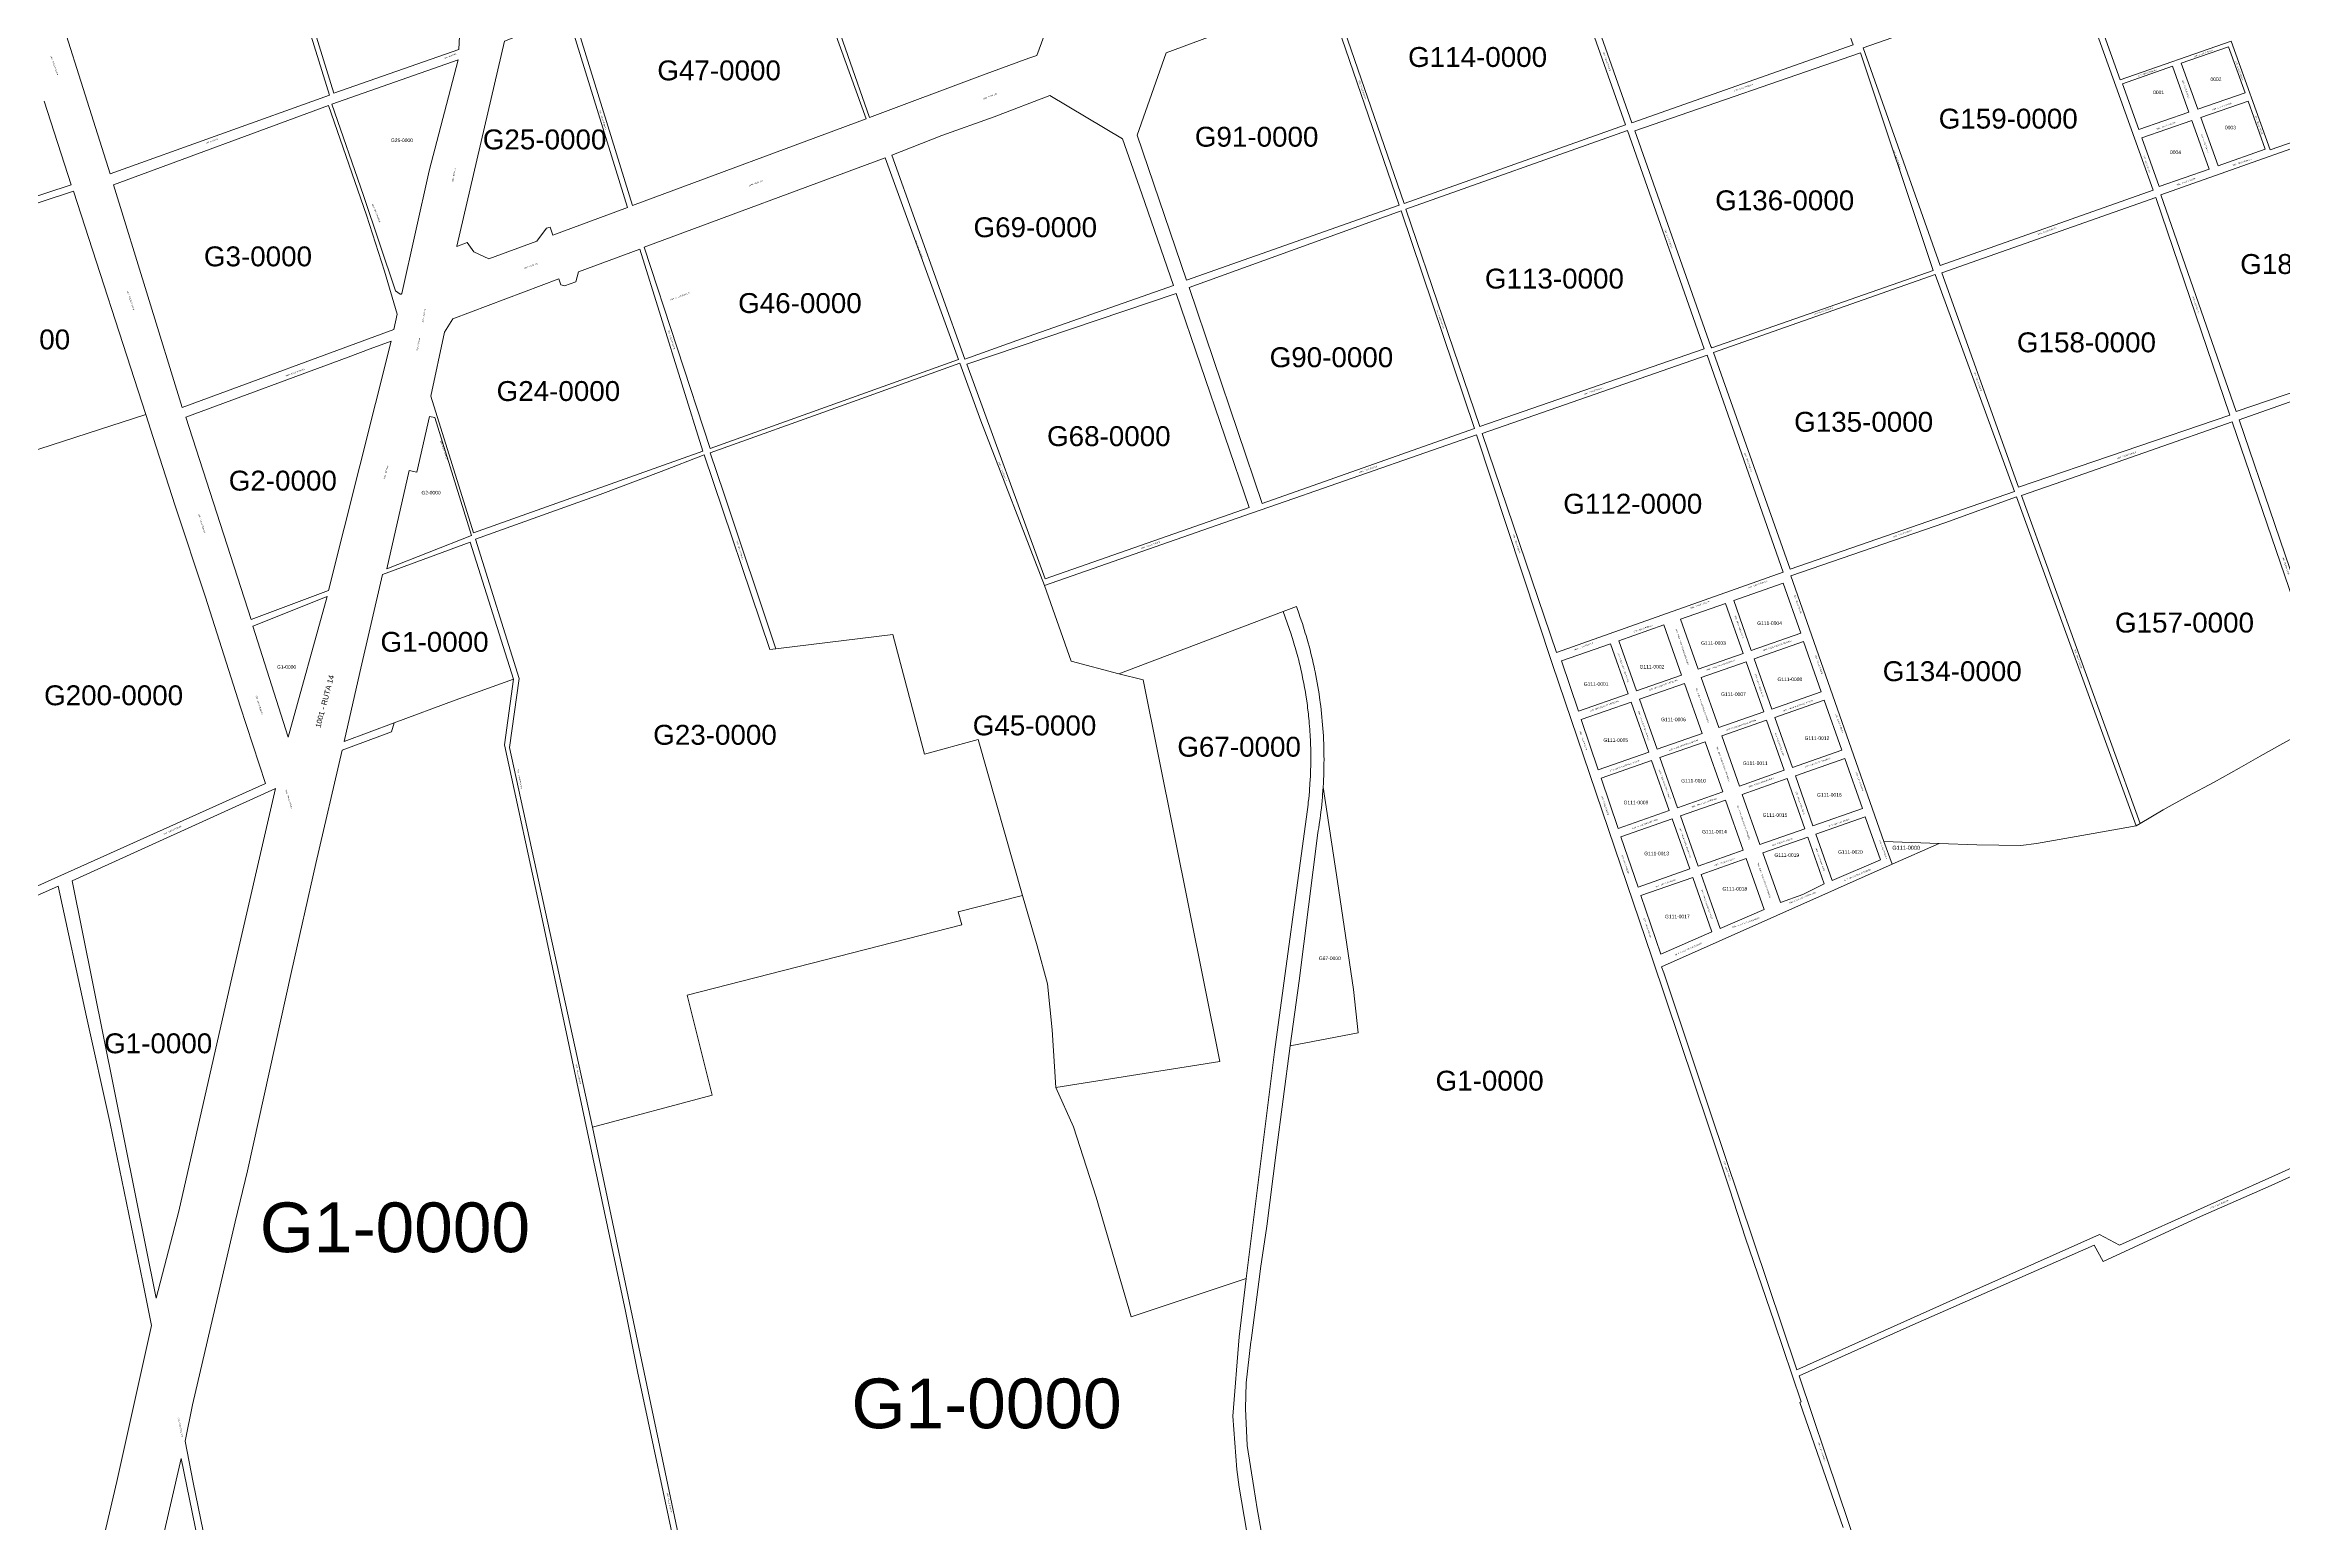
# Model space of a CAD drawing. Header units: millimetres. Extents: x -1182 to 19581, y -461 to 14363.
# Drawn here: x 6031 to 11095, y 5110 to 8453 of the extents above; entities that cross this region are included whole.
import ezdxf
from ezdxf.enums import TextEntityAlignment as Align

# ---------------------------------------------------------------- set-up
doc = ezdxf.new("R2010")
doc.units = ezdxf.units.MM
doc.layers.add('Calle_id', color=7, linetype='Continuous')
doc.layers.add('Manzana_Id', color=6, linetype='Continuous')
doc.layers.add('Manzana', color=4, linetype='Continuous', lineweight=9)
doc.styles.add('Calle_Id', font='@Arial Unicode MS')
doc.styles.add('Manzana', font='@Arial Unicode MS')

msp = doc.modelspace()

# ---------------------------------------------------------------- linework, layer by layer
at = {"layer": 'Manzana'}
for points in [[(6958.9, 9024.3), (6522.6, 8868.2), (6685.2, 8344.4), (6967.8, 8443.1), (6992.3, 8931.2)], [(9654, 8837.5), (9695.8, 8852.9), (9946.3, 8942.7), (10122.2, 8453.1), (9622, 8276.9), (9539.4, 8510.2), (9522.4, 8559), (9729.8, 8631.4)], [(6512.1, 8864.4), (6675, 8339.3), (6178.7, 8161.9), (6013.5, 8683.6)], [(8252.3, 8886.6), (8111.4, 8835.4), (8006, 8797.7), (7750.1, 8710), (7897.3, 8289.1), (8152.7, 8384.4), (8257.4, 8423.5), (8275.4, 8429.4), (8343.8, 8616.4)], [(10977.7, 8461.5), (10726.2, 8373.8), (10639.2, 8619.1), (11141.6, 8795.6), (11317.7, 8303.4), (11065.6, 8216.1)], [(9436, 8757.2), (8941.6, 8573.6), (9106.4, 8094.6), (9607.1, 8272.5)], [(7738, 8705.9), (7889.3, 8286.1), (7360.9, 8090.2), (7226.8, 8523.5), (7225.5, 8527.6)], [(10625.4, 8614.8), (10801.4, 8124.6), (10319.3, 7954.1), (10144.8, 8446.9)], [(8931.2, 8569.8), (9095.5, 8090.7), (8614, 7921.3), (8502.2, 8248.7), (8568.1, 8435.3)], [(7174.3, 8041), (7166.2, 8038.4), (7144.5, 8009.4), (7035.7, 7969.2), (7001.8, 7984.9), (6986.9, 8006), (6963.4, 7997.4), (6963.4, 7997.7), (7071, 8461.5), (7215.3, 8518.8), (7349.6, 8085.5), (7180.3, 8022.6)], [(6966.6, 8419.3), (6680.7, 8319.4), (6752.1, 8112.5), (6824.4, 7896.8), (6829.9, 7893.3), (6835.2, 7889.7), (6837, 7889.9), (6838.6, 7890.8), (6901, 8168.6)], [(10139.1, 8435.5), (9628.3, 8259.2), (9800.4, 7771.4), (9802.3, 7767.9), (10303.6, 7942.7)], [(10971.6, 8448.8), (10864.8, 8411.5), (10902, 8307.7), (11008.9, 8344.7)], [(10845.2, 8404.7), (10732, 8365.2), (10768.9, 8261.5), (10882.1, 8300.8)], [(6673.1, 8316.4), (6186.6, 8137), (6342.1, 7633.6), (6820.8, 7809.4), (6828.4, 7844.1), (6799.9, 7941.3), (6759.2, 8068)], [(8305.3, 8338.7), (8178.7, 8290.5), (8060.4, 8248), (7947.7, 8204.2), (8112.8, 7742.8), (8241, 7788.3), (8342, 7824.1), (8584.4, 7908.9), (8513, 8116.2), (8469.1, 8240.5)], [(11015.7, 8325.9), (10908.8, 8288.8), (10947.9, 8179.5), (11054.5, 8217.4)], [(9611.7, 8259.5), (9110.6, 8081.4), (9278, 7590), (9785.2, 7766.2)], [(10888.8, 8282.1), (10775.6, 8242.7), (10814.6, 8133.1), (10927.8, 8172.3)], [(11321.7, 8292.2), (11494.2, 7796.3), (10988.8, 7624.2), (10818.4, 8114)], [(7932.3, 8198.1), (7386.9, 7995.6), (7536.7, 7540.7), (8098.5, 7741.5)], [(10807.1, 8108.2), (10323.2, 7938), (10496.8, 7453.1), (10974.7, 7615.6)], [(9100.1, 8077.6), (9265.4, 7585.5), (8785, 7416.2), (8619.8, 7904.4)], [(6953.9, 7833.7), (7194.3, 7924), (7198.4, 7910.5), (7206.7, 7908.6), (7232.9, 7917.3), (7238.4, 7940.1), (7377, 7991), (7519.6, 7534.2), (7001, 7350), (6904.7, 7659.2), (6935.2, 7803.6)], [(10308.1, 7934.1), (9806.5, 7757.3), (9979.5, 7267.6), (10487.1, 7443)], [(8590.7, 7891.1), (8755.6, 7406.9), (8294.1, 7246), (8117, 7731.1)], [(6815, 7783.1), (6767.6, 7765.7), (6717.8, 7747.3), (6350.2, 7611.3), (6498.2, 7153.7), (6672.9, 7219.8)], [(9792.1, 7751.8), (9964.1, 7261), (9450.9, 7079.6), (9283.4, 7574.2)], [(6901.4, 7613.1), (6872.5, 7487.3), (6855.5, 7491.1), (6805.1, 7268.5), (6996.5, 7343.5), (6913.4, 7610.3)], [(6670.2, 7205.6), (6501.9, 7139), (6582, 6887.6)], [(6553.2, 6772), (6093.2, 6562.8), (6283, 5619.1), (6334.1, 5815.8), (6452.3, 6334)]]:
    msp.add_lwpolyline(points, close=True, dxfattribs=at)
for points in [[(5758.7, 8028.6), (5858.8, 8060.9), (6091, 8137), (6029.5, 8325.7)], [(6259.4, 7617.4), (6095.7, 8122.2), (5786.8, 8020.4), (5697.5, 7992.1), (5613.7, 7965.3)], [(11220.2, 6943.4), (11157.1, 7131.7), (10995.8, 7605.5), (11501.6, 7784.1), (11635.6, 7419.9)], [(8292.6, 7231), (8148.7, 7603.4), (8101.6, 7733.5), (7831.1, 7636.1), (7536.6, 7530.8), (7567.1, 7439.2), (7684.9, 7087.3)], [(5414.4, 6782.1), (5560.1, 6347.6), (6530.7, 6783), (6473.3, 6958.1), (6394.7, 7204.4), (6325.9, 7411.2), (6276, 7565.2), (6259.4, 7617.4)], [(5779, 7461.7), (5856.6, 7486.7), (5940.7, 7513.9), (6259.4, 7617.4)], [(10771.5, 6692.7), (10503.1, 7434.1), (10614.3, 7473), (10795, 7536.4), (10980.2, 7601.2), (11207.8, 6935.5)], [(10099.6, 5101), (10001.9, 5383.6), (10004.9, 5384.7), (9944, 5565.5), (9879, 5755.3), (9842.8, 5866.7), (9794.3, 6011.6), (9667, 6390.6), (9442.2, 7051.9), (9270.6, 7571.4), (8889.5, 7438.5), (8876.9, 7434.1), (8761.2, 7394.3), (8292.6, 7231)], [(7684.9, 7087.3), (7671.7, 7085.8), (7523.2, 7526.2), (7425.3, 7488.3), (7287.4, 7436.3), (7005.6, 7335.4), (7104.7, 7020.7), (7082.3, 6864.2), (7270.1, 6005.8)], [(10762.5, 6687.6), (10491.9, 7431.1), (10330, 7372.8), (9981.6, 7252.7), (10192.1, 6652.1)], [(7091.3, 7019.2), (6993.7, 7328.7), (6794.8, 7255.7), (6743.7, 7034.1), (6708.4, 6877.8), (6821.5, 6919.9)], [(8292.6, 7231), (8353.5, 7059.9), (8461.2, 7031.2)], [(8833.2, 7172.3), (8461.2, 7031.2)], [(8749.1, 5664.1), (8813.5, 6176.5), (8889.1, 6735.4), (8889.7, 6740.7), (8890.6, 6748.7), (8891.4, 6756.7), (8892.1, 6764.7), (8892.7, 6772.7), (8893.1, 6778), (8893.5, 6783.3), (8894, 6791.4), (8894.4, 6799.4), (8894.6, 6804.7), (8894.8, 6810.1), (8895, 6815.4), (8895.1, 6820.8), (8895.3, 6828.8), (8895.3, 6834.1), (8895.4, 6839.5), (8895.4, 6844.8), (8895.3, 6850.2), (8895.2, 6858.2), (8895.1, 6863.5), (8894.9, 6868.9), (8894.8, 6874.2), (8894.4, 6882.3), (8894.2, 6887.6), (8893.9, 6892.9), (8893.4, 6900.9), (8893, 6906.3), (8892.6, 6911.6), (8891.9, 6919.6), (8891.5, 6924.9), (8890.9, 6930.3), (8890.4, 6935.6), (8889.8, 6940.9), (8888.9, 6948.9), (8888.2, 6954.2), (8887.6, 6959.5), (8886.8, 6964.8), (8886.1, 6970.1), (8884.9, 6978), (8884.1, 6983.3), (8883.2, 6988.6), (8882.3, 6993.9), (8881.4, 6999.1), (8880.4, 7004.4), (8879.4, 7009.6), (8878.4, 7014.9), (8876.8, 7022.8), (8875.7, 7028), (8874, 7035.8), (8872.9, 7041.1), (8871.7, 7046.3), (8870.4, 7051.5), (8869.2, 7056.7), (8867.9, 7061.9), (8865.9, 7069.6), (8864.5, 7074.8), (8863.1, 7080), (8861.6, 7085.1), (8860.2, 7090.3), (8858.7, 7095.4), (8857.1, 7100.5), (8855.6, 7105.6), (8854, 7110.7), (8852.4, 7115.8), (8850.7, 7120.9), (8833.2, 7172.3)], [(8833.2, 7172.3), (8863, 7183.6), (8868.9, 7166), (8870.8, 7160.7), (8873.5, 7152.7), (8876.2, 7144.7), (8878.8, 7136.6), (8880.5, 7131.3), (8882.9, 7123.2), (8884.6, 7117.8), (8886.9, 7109.7), (8889.2, 7101.5), (8891.4, 7093.4), (8893.6, 7085.2), (8895.7, 7077), (8897.7, 7068.8), (8899, 7063.3), (8900.9, 7055.1), (8902.7, 7046.8), (8903.9, 7041.3), (8905, 7035.8), (8906.7, 7027.5), (8908.3, 7019.2), (8909.8, 7010.9), (8911.3, 7002.5), (8912.7, 6994.2), (8914, 6985.8), (8915.2, 6977.5), (8916, 6971.9), (8916.7, 6966.3), (8917.8, 6957.9), (8918.8, 6949.5), (8919.7, 6941.1), (8920.6, 6932.7), (8921.4, 6924.3), (8922.1, 6915.9), (8922.7, 6907.4), (8923.3, 6899), (8923.8, 6890.5), (8924.2, 6882.1), (8924.6, 6873.7), (8924.8, 6865.2), (8925, 6856.7), (8925.1, 6851.1), (8925.2, 6845.5), (8925.3, 6837), (8925.2, 6828.6), (8925.1, 6820.1), (8925, 6814.5), (8924.9, 6808.8), (8924.6, 6800.4), (8924.2, 6791.9), (8923.8, 6783.5), (8923.3, 6775.1)], [(7684.9, 7087.3), (7949.7, 7120.3), (8021.5, 6849.7), (8143, 6882.7), (8243.3, 6530.1)], [(6821.5, 6919.9), (6959.2, 6971.3), (7091.3, 7019.2)], [(7091.3, 7019.2), (7071.5, 6870.8), (7156, 6477), (7263.7, 5972.5), (7344.7, 5589.7), (7372.3, 5453.7), (7466.3, 5011.8)], [(8461.2, 7031.2), (8516.2, 7017.4), (8689.2, 6154.6), (8318.5, 6095.4)], [(6434.4, 4872.4), (6367, 5202.6), (6348.8, 5295.9), (6365.5, 5377.8), (6462, 5792.2), (6489.4, 5907.2), (6589.1, 6357.8), (6644.6, 6602), (6703.9, 6858.3), (6815.6, 6899.9), (6821.5, 6919.9)], [(11207.8, 6935.5), (11154.1, 6905.7), (11094.6, 6873.7), (11043.3, 6844.6), (10995.9, 6818), (10938.8, 6786.3), (10879.8, 6754.1), (10824, 6723.8), (10771.5, 6692.7)], [(8923.3, 6775.1), (8922.8, 6766.6), (8922.1, 6758.2), (8921.7, 6752.6), (8920.9, 6744.1), (8920.1, 6735.7), (8919.2, 6727.3), (8918.2, 6718.9), (8917.2, 6710.5), (8916.5, 6704.9), (8915.7, 6699.4), (8914.5, 6691), (8913.2, 6682.6), (8912.3, 6677.1), (8911.4, 6671.5), (8869.1, 6337.1), (8848.9, 6189.9)], [(8848.9, 6189.9), (9002.8, 6219), (8991.8, 6317.2), (8955.8, 6561.8), (8923.3, 6775.1)], [(10762.5, 6687.6), (10665.6, 6670.1), (10537.5, 6647.6), (10501.9, 6642.8), (10402, 6644.7), (10316.9, 6647.7)], [(10762.5, 6687.6), (10771.5, 6692.7)], [(10316.9, 6647.7), (10192.1, 6652.1)], [(10316.9, 6647.7), (10210.6, 6600.5)], [(6005.3, 4379.4), (6035.6, 4515.2), (6060.5, 4621.8), (6098.2, 4787.1), (6098, 4787), (6121.6, 4888.9), (6168.9, 5098.4), (6194, 5204.9), (6240.5, 5415), (6272.7, 5557.6), (6253.2, 5655.3), (6179.1, 6014), (6125.3, 6255.3), (6061.5, 6551), (5047.1, 6099.1)], [(7270.1, 6005.8), (7540.7, 6078.6), (7484.2, 6304.8), (8105.5, 6463.8), (8097.9, 6492.9), (8243.3, 6530.1)], [(8243.3, 6530.1), (8275.9, 6415.8), (8299.6, 6330.2), (8310.5, 6226), (8318.5, 6095.4)], [(8848.9, 6189.9), (8816.9, 5948.7), (8795.5, 5782.5), (8781.5, 5686.5), (8780.3, 5673.4), (8760.2, 5523.7), (8759.6, 5520.6), (8749.2, 5428.1), (8747.9, 5369.9), (8751.4, 5286.2), (8766.1, 5190.9), (8774.2, 5142.7), (8807.2, 4959.1)], [(8318.5, 6095.4), (8358.5, 6006.4), (8409.6, 5847.5), (8489, 5577.1), (8749.1, 5664.1)], [(7270.1, 6005.8), (7464.9, 5082.6), (7491, 4957.1), (7515.2, 4837.8), (7538.9, 4737.4), (7575.7, 4571.6), (7605.4, 4436.6), (7630.4, 4326.9), (8202.1, 4451.8), (8658.1, 4549.9), (8707.9, 4592.9), (8828.3, 4639.1), (8793.4, 4834), (8766.1, 4997.4), (8733.1, 5192.3), (8727.7, 5232.2), (8719.3, 5352.3), (8733.1, 5531.8), (8749.1, 5664.1)], [(11291.1, 5975.2), (11061.1, 5871.2), (10908.5, 5803.9), (10688.3, 5702.1), (10668, 5739.4), (10250.7, 5555.7), (10000.2, 5444), (10090.2, 5177.1), (10189.4, 4882.3)], [(5921.3, 3428), (6240, 3493.1), (6238.7, 3499.5), (6477.3, 3548.9), (6445.2, 3700.1), (6464.5, 3704.6), (6496.9, 3553), (6692.2, 3593.5), (6638.4, 3840.2), (6640.8, 3840.7), (6618.7, 3941.1), (6585.6, 4092), (6530.6, 4347.5), (6503.7, 4475.4), (6474.2, 4623.1), (6422.1, 4856.2), (6339.3, 5256.9), (6267.4, 4942.2), (6238.6, 4815.6), (6180.8, 4566.2), (6141.5, 4394.2), (6109.4, 4251.6), (6045.6, 3972.9), (6005.7, 3798.6)]]:
    msp.add_lwpolyline(points, dxfattribs=at)
at = {"layer": 'Manzana', "linetype": 'Continuous'}
for points in [[(9963.9, 7235.9), (9852.1, 7196.7), (9892, 7083.5), (10003.7, 7122.7)], [(9694.3, 7141.6), (9734.2, 7028.3), (9632.1, 6992.5), (9592.3, 7105.7)], [(9833.7, 7190.3), (9873.6, 7077.1), (9771.9, 7041.5), (9732, 7154.6)], [(9573.4, 7099.1), (9462.2, 7060.1), (9500.8, 6946.5), (9613.3, 6985.9)], [(10010.4, 7103.8), (10050.2, 6990.6), (9938.5, 6951.5), (9898.6, 7064.7)], [(9880.2, 7058.2), (9920.1, 6945), (9818.4, 6909.4), (9778.5, 7022.6)], [(9740.8, 7009.4), (9638.8, 6973.7), (9678.7, 6860.5), (9780.7, 6896.2)], [(9620, 6967.1), (9507.2, 6927.6), (9545.7, 6813.9), (9659.8, 6853.9)], [(10056.9, 6971.8), (9945.1, 6932.6), (9985, 6819.4), (10096.7, 6858.6)], [(9926.7, 6926.2), (9825, 6890.5), (9864.9, 6777.4), (9966.6, 6813)], [(9787.3, 6877.3), (9685.3, 6841.6), (9725.2, 6728.4), (9827.2, 6764.2)], [(10103.4, 6839.7), (9991.6, 6800.6), (10031.5, 6687.4), (10143.2, 6726.5)], [(9666.5, 6835), (9552.2, 6795), (9590.7, 6681.3), (9706.3, 6721.8)], [(9973.2, 6794.1), (10013.1, 6680.9), (9911.4, 6645.3), (9871.5, 6758.5)], [(9833.8, 6745.3), (9731.8, 6709.6), (9771.7, 6596.4), (9873.7, 6632.1)], [(9713, 6703), (9752.8, 6589.8), (9635.7, 6548.7), (9597.1, 6662.4)], [(10149.9, 6707.7), (10184.1, 6610.5), (10075, 6563.9), (10038.1, 6668.5)], [(10019.7, 6662.1), (10057.1, 6555.9), (10008.4, 6532.4), (9957.7, 6513.7), (9918, 6626.4)], [(9880.4, 6613.2), (9921, 6498), (9821.3, 6455.4), (9778.3, 6577.5)], [(9759.5, 6570.9), (9642.1, 6529.8), (9687, 6397.5), (9802.9, 6447.5)]]:
    msp.add_lwpolyline(points, close=True, dxfattribs=at)
for points in [[(10192.1, 6652.1), (10210.6, 6600.5)], [(10210.6, 6600.5), (9689.1, 6368.8), (9693.7, 6355.2), (9799.6, 6038.6), (9994.9, 5457.3), (10354.4, 5618.7), (10532.7, 5697.9), (10680, 5763.2), (10725.2, 5739.1), (11518.5, 6094.9)]]:
    msp.add_lwpolyline(points, dxfattribs=at)

# ---------------------------------------------------------------- texts
at = {"layer": 'Calle_id', "color": 7, "style": 'Calle_Id'}
for s, height, rotation, p in [('1801 - CALLE PUBLICA', 3, 288.2109, (6052.9, 8406.8, 1)), ('1921 - CALLE PUBLICA', 3, 289.432, (9565.1, 8415.5, 1)), ('1576 - CALLE PUBLICA', 3, 19.2167, (10914.1, 8434)), ('1971 - CALLE PUBLICA', 3, 289.5934, (10995.9, 8394.8)), ('1901 - CALLE PUBLICA', 3, 288.9857, (9012, 8351.7, 1)), ('1540 - CALLE PUBLICA', 3, 18.713, (9874, 8356.4, 1)), ('1576 - CALLE PUBLICA', 3, 19.3632, (10787.9, 8389.8)), ('1965 - CALLE PUBLICA', 3, 289.3062, (10874.7, 8353.2)), ('1500 - RUTA 135', 3, 20.4213, (8169.5, 8336.9, 1)), ('1584 - CALLE PUBLICA', 3, 18.6498, (10956.5, 8314)), ('1841 - CALLE PUBLICA', 3, 287.1355, (7293.6, 8283.5, 1)), ('1584 - CALLE PUBLICA', 3, 19.3606, (10829.9, 8270.3)), ('1971 - CALLE PUBLICA', 3, 289.9749, (11040.2, 8271.5)), ('1941 - CALLE PUBLICA', 3, 290.0096, (10222.2, 8193.7, 1)), ('1965 - CALLE PUBLICA', 3, 289.8439, (10918.4, 8230.4)), ('1001 - RUTA 14', 3, 77.8048, (6956.5, 8158.8, 1)), ('1594 - CALLE PUBLICA', 3, 18.6827, (11002.1, 8187.9)), ('1500 - RUTA 135', 3, 20.2828, (7639.9, 8140.4, 1)), ('1594 - CALLE PUBLICA', 3, 19.7491, (10875, 8143.6, 1)), ('1821 - CALLE PUBLICA', 3, 291.7646, (6781, 8072.4, 1)), ('1861 - CALLE PUBLICA', 3, 291.338, (8009, 7990.4, 1)), ('1594 - CALLE PUBLICA', 3, 19.5371, (10561, 8031.9, 1)), ('1500 - RUTA 135', 3, 20.0684, (7131, 7953.3, 1)), ('1801 - CALLE PUBLICA', 3, 287.7877, (6225.5, 7875.4, 1)), ('1001 - RUTA 14', 3, 79.3149, (6888.5, 7840.9, 1)), ('1901 - CALLE PUBLICA', 3, 288.6645, (9188.8, 7833.1, 1)), ('1594 - CALLE PUBLICA', 3, 19.1854, (10055, 7851.4, 1)), ('1841 - CALLE PUBLICA', 3, 287.5892, (7448.8, 7787.2, 1)), ('1001 - RUTA 14', 3, 79.3149, (6876.2, 7775.6, 1)), ('1488 - CALLE PUBLICA', 3, 19.7491, (6597.3, 7712.4, 1)), ('1941 - CALLE PUBLICA', 3, 289.9073, (10404.5, 7691.8, 1)), ('1594 - CALLE PUBLICA', 3, 19.154, (9535.3, 7670.8, 1)), ('1821 - CALLE PUBLICA', 3, 288.1465, (6934, 7537, 1)), ('1001 - RUTA 14', 3, 75.1845, (6802.9, 7487.1, 1)), ('1861 - CALLE PUBLICA', 3, 289.9806, (8198.2, 7488.6, 1)), ('1594 - CALLE PUBLICA', 3, 19.1652, (9025.1, 7493.5, 1)), ('1640 - CALLE PUBLICA', 3, 19.258, (10740.8, 7525.3, 1)), ('1801 - CALLE PUBLICA', 3, 287.5559, (6386.4, 7370.8, 1)), ('1901 - CALLE PUBLICA', 3, 288.7796, (9361.1, 7324.8, 1)), ('1640 - CALLE PUBLICA', 3, 19.2632, (10234.5, 7348.4, 1)), ('1841 - CALLE PUBLICA', 3, 288.4268, (7603.6, 7310.4, 1)), ('1594 - CALLE PUBLICA', 3, 19.2286, (8532.8, 7322.1, 1)), ('1941 - CALLE PUBLICA', 3, 289.9019, (10631.5, 7064.9, 1)), ('1001 - RUTA 14', 12.101, 75.2583, (6664.4, 6968.8, 4)), ('1801 - CALLE PUBLICA', 3, 287.5559, (6516.1, 6960.7, 1)), ('1821 - CALLE PUBLICA', 3, 281.0362, (7105.6, 6792.7, 1)), ('1801 - CALLE PUBLICA', 3, 287.5559, (6583.6, 6747.5, 1)), ('1560 - CALLE PUBLICA', 3, 24.1007, (6320.1, 6677.6, 1)), ('1821 - CALLE PUBLICA', 3, 282.1056, (7238, 6125.9, 1)), ('1901 - CALLE PUBLICA', 3, 288.6163, (9837.5, 5906.9, 1)), ('1781 - CALLE PUBLICA', 3, 281.6994, (6337.7, 5327.4, 1)), ('1901 - CALLE PUBLICA', 3, 288.5368, (10051, 5272.4, 1)), ('1821 - CALLE PUBLICA', 3, 281.9828, (7444, 5156.6, 1))]:
    msp.add_text(s, height=height, rotation=rotation, dxfattribs=at).set_placement(p, align=Align.MIDDLE)
at = {"layer": 'Calle_id', "style": 'Calle_Id'}
for s, rotation, p in [('450 - ALBERDI', 20.0512, (6948.5, 8428.2, 1)), ('450 - ALBERDI', 19.2913, (6409.3, 8235.5, 1)), ('1961 - DEMOCRACIA', 289.3606, (10786.5, 8183.5, 1)), ('1921 - CALLE PUBLICA', 289.8881, (9704.8, 8014.7, 1)), ('1961 - DEMOCRACIA', 289.1783, (10897.4, 7865.4, 1)), ('1921 - CALLE PUBLICA', 289.3225, (9884.8, 7509.3, 1)), ('1961 - DEMOCRACIA', 288.9755, (11101.2, 7275.6, 1)), ('1640 - CALLE PUBLICA', 19.2693, (9775.4, 7187.1)), ('1640 - CALLE PUBLICA', 19.5689, (9906.3, 7233.3)), ('1921 - CALLE PUBLICA', 289.2304, (9997.2, 7188.4)), ('1640 - CALLE PUBLICA', 19.2105, (9646.9, 7133.3)), ('1915 - CALLE ANGEL ELIAS', 289.1535, (9864.5, 7137.1)), ('1911 - AVDA. JUAN ANTONIO FERNANDEZ', 288.4296, (9735.6, 7092.1)), ('1648 - CALLE CALLIXTA BENEGAS', 18.8364, (9950.7, 7094.8)), ('1907 - CALLE JUAN CARLOS POZZI', 289.535, (9602.2, 7045.2)), ('1648 - CALLE CALLIXTA BENEGAS', 19.1535, (9821.9, 7050.4)), ('1921 - CALLE PUBLICA', 289.2224, (10044.8, 7052)), ('1648 - CALLE CALLIXTA BENEGAS', 19.2105, (9692.5, 7005.6)), ('1911 - AVDA. JUAN ANTONIO FERNANDEZ', 289.4838, (9781.1, 6959.8)), ('1915 - CALLE ANGEL ELIAS', 288.7965, (9910, 7004.5)), ('1648 - CALLE CALLIXTA BENEGAS', 19.2755, (9559.1, 6958.1)), ('1907 - CALLE JUAN CARLOS POZZI', 289.3639, (9648.6, 6913.7)), ('1654 - CALLE MAESTRO E. SASTRE', 18.8394, (9997.6, 6958.9)), ('1921 - CALLE PUBLICA', 289.2224, (10090.9, 6919.8)), ('1654 - CALLE MAESTRO E. SASTRE', 18.8116, (9868.9, 6915)), ('1915 - CALLE ANGEL ELIAS', 289.1535, (9955.8, 6871.5)), ('1654 - CALLE MAESTRO E. SASTRE', 19.2105, (9738.5, 6869.7)), ('1911 - AVDA. JUAN ANTONIO FERNANDEZ', 289.4838, (9828, 6827.1)), ('1662 - CALLE LOS CHARRUAS', 18.8399, (10042.3, 6830.3)), ('1654 - CALLE MAESTRO E. SASTRE', 19.2105, (9605.5, 6823.1)), ('1907 - CALLE JUAN CARLOS POZZI', 289.811, (9695.8, 6781.2)), ('1662 - CALLE LOS CHARRUAS', 19.6929, (9914.3, 6785.5)), ('1662 - CALLE LOS CHARRUAS', 19.2105, (9785, 6739.5)), ('1915 - CALLE ANGEL ELIAS', 289.6929, (10002.4, 6739.2)), ('1662 - CALLE LOS CHARRUAS', 19.811, (9651.2, 6691.8)), ('1911 - AVDA. JUAN ANTONIO FERNANDEZ', 289.1456, (9874.2, 6695.5)), ('1672 - CALLE EL MOJON', 18.8365, (10090.4, 6694.2)), ('1907 - CALLE JUAN CARLOS POZZI', 289.1535, (9742.5, 6648.9)), ('1672 - CALLE EL MOJON', 18.4635, (9961.8, 6650.8)), ('1915 - CALLE ANGEL ELIAS', 289.535, (10047.9, 6611.3)), ('1921 - CALLE PUBLICA', 289.535, (10190.5, 6634.1)), ('1901 - CALLE PUBLICA', 289.4983, (9606.9, 6600.5)), ('1672 - CALLE EL MOJON', 19.2105, (9831.5, 6605.5)), ('1911 - AVDA. JUAN ANTONIO FERNANDEZ', 289.535, (9920.7, 6564)), ('1678 - CALLE LOS CARDENALES', 22.7337, (10131.7, 6576.4)), ('1672 - CALLE EL MOJON', 19.6043, (9698.2, 6557.8)), ('1907 - CALLE JUAN CARLOS POZZI', 289.535, (9791.5, 6509.6)), ('1678 - CALLE LOS CARDENALES', 22.3122, (10006.8, 6524.6)), ('1901 - CALLE PUBLICA', 289.535, (9656.9, 6456.5)), ('1678 - CALLE LOS CARDENALES', 19.2105, (9880, 6468.5)), ('1678 - CALLE LOS CARDENALES', 23.9583, (9749.6, 6408.7))]:
    msp.add_text(s, height=3, rotation=rotation, dxfattribs=at).set_placement(p, align=Align.MIDDLE)
at = {"layer": 'Calle_id', "linetype": 'Continuous', "style": 'Calle_Id'}
for s, rotation, p in [('1514 - CALLE PUBLICO', 19.6292, (7467.9, 7884.7)), ('1730 - CALLE PUBLICA', 23.4033, (10950.2, 5831.3))]:
    msp.add_text(s, height=3, rotation=rotation, dxfattribs=at).set_placement(p, align=Align.MIDDLE)
at = {"layer": 'Calle_id', "color": 7, "linetype": 'Continuous', "style": 'Calle_Id'}
for s, rotation, p in [('1640 - CALLE PUBLICA', 20.1324, (9512.3, 7093.2)), ('1901 - CALLE PUBLICA', 288.5366, (9511.9, 6880.3)), ('1921 - CALLE PUBLICA', 289.2224, (10137, 6787.4)), ('1901 - CALLE PUBLICA', 288.5366, (9561, 6733.5))]:
    msp.add_text(s, height=3, rotation=rotation, dxfattribs=at).set_placement(p, align=Align.MIDDLE)
at = {"layer": 'Manzana_Id', "style": 'Manzana'}
for s, height, p in [('G47-0000', 45, (7556.7, 8395.5)), ('G114-0000', 45, (9272.7, 8425.8)), ('G159-0000', 45, (10473.2, 8286.4)), ('G25-0000', 45, (7161.9, 8239.4)), ('G91-0000', 45, (8772.8, 8245.5)), ('G136-0000', 45, (9967.5, 8101.7)), ('G69-0000', 45, (8272, 8040.8)), ('G3-0000', 45, (6513.4, 7975)), ('G180-0000', 45, (11155.4, 7957.7)), ('G113-0000', 45, (9446.5, 7924.7)), ('G46-0000', 45, (7739.6, 7869.4)), ('G181-0000', 45, (5931.2, 7787.2)), ('G158-0000', 45, (10650.2, 7780.6)), ('G90-0000', 45, (8942, 7746.9)), ('G24-0000', 45, (7193.1, 7670.5)), ('G135-0000', 45, (10146.1, 7600.9)), ('G68-0000', 45, (8438.4, 7568.5)), ('G2-0000', 45, (6569.6, 7467.9)), ('G112-0000', 45, (9623.8, 7415.7)), ('G157-0000', 45, (10872, 7146.9)), ('G1-0000', 45, (6912.9, 7103.3)), ('G134-0000', 45, (10346.5, 7037)), ('G200-0000', 45, (6186.8, 6982.5)), ('G23-0000', 45, (7547.4, 6893.2)), ('G45-0000', 45, (8270.3, 6914.4)), ('G67-0000', 45, (8733.2, 6866.2)), ('G111-0000', 9, (10242.4, 6637.8)), ('G1-0000', 45, (6287.6, 6195.6)), ('G1-0000', 45, (9299.9, 6111.1)), ('G1-0000', 112.45, (6823.3, 5779.5)), ('G1-0000', 112.45, (8161.8, 5381.4))]:
    msp.add_text(s, height=height, dxfattribs=at).set_placement(p, align=Align.MIDDLE_CENTER)
at = {"layer": 'Manzana_Id', "linetype": 'Continuous', "style": 'Manzana'}
for s, p in [('0002', (10930.8, 8371.6)), ('0001', (10801, 8341.9)), ('0003', (10963.6, 8262.3)), ('0004', (10839.2, 8206.5)), ('G111-0004', (9905.3, 7141.7)), ('G111-0003', (9778.4, 7096.8)), ('G111-0002', (9639.2, 7043.1)), ('G111-0001', (9512.9, 7004)), ('G111-0007', (9823.5, 6981)), ('G111-0008', (9951.2, 7014.7)), ('G111-0006', (9687.8, 6923.9)), ('G111-0012', (10012.6, 6881.7)), ('G111-0005', (9557.3, 6877.2)), ('G111-0010', (9733.4, 6785.4)), ('G111-0011', (9873, 6825.1)), ('G111-0009', (9603.1, 6736.1)), ('G111-0016', (10040.6, 6753.4)), ('G111-0015', (9917.6, 6707.7)), ('G111-0014', (9780.6, 6670.1)), ('G111-0013', (9649.7, 6620.8)), ('G111-0019', (9944.3, 6617.2)), ('G111-0020', (10088.2, 6624.2)), ('G111-0018', (9826.7, 6540.9)), ('G111-0017', (9696.7, 6478.3))]:
    msp.add_text(s, height=8, dxfattribs=at).set_placement(p)
for s, p in [('G25-0000', (6839.2, 8237.5)), ('G2-0000', (6905.1, 7440.8)), ('G1-0000', (6578.2, 7046.6)), ('G67-0000', (8938.4, 6387.8))]:
    msp.add_text(s, height=8, dxfattribs=at).set_placement(p, align=Align.MIDDLE_CENTER)
at = {"layer": 'Manzana_Id', "style": 'Manzana'}
msp.add_text('JUNTA DE GOBIERNO DE COLONIA SAN ANSELMO Y CENTROS ALEDAÑOS', height=200, rotation=319.1622, dxfattribs=at).set_placement((3724.7, 2905), align=Align.MIDDLE_CENTER)

doc.saveas('drawing.dxf')
